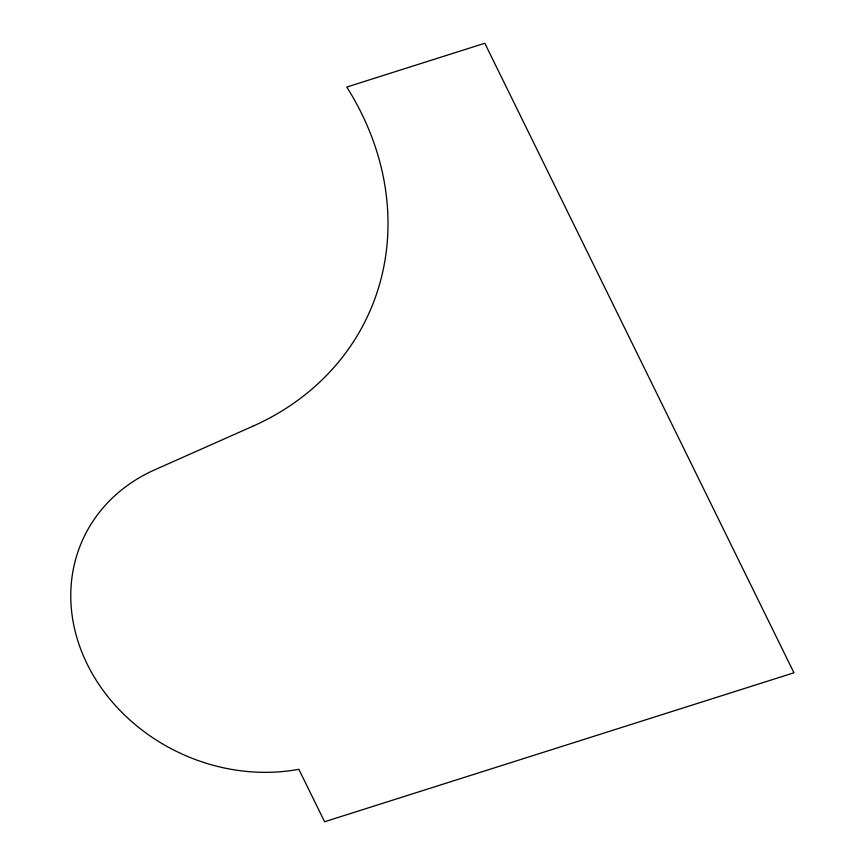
<?xml version="1.0" encoding="UTF-8"?>
<svg xmlns="http://www.w3.org/2000/svg" width="865" height="865" viewBox="0 0 865 865"><rect width="100%" height="100%" fill="white"/><g stroke="black" fill="none" stroke-linecap="round" stroke-linejoin="round"><path stroke-width="1.3" d="M252.796 426.25L154.781 469.792A178.774 153.883 24.8 0 0 86.543 662.795A178.774 153.883 24.8 0 0 298.847 769.288L324.602 821.75L793.951 672.786L484.811 43.25L346.768 87.062A287.753 247.682 24.8 0 1 252.796 426.25"/></g></svg>
